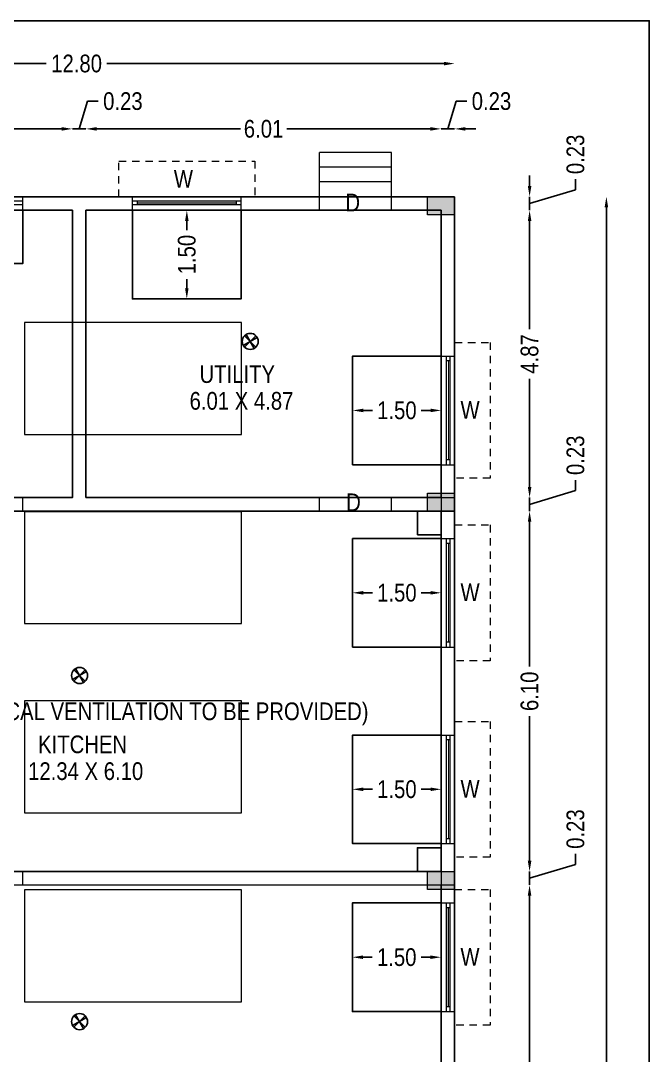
# Model space of a CAD drawing. Header units: metres. Extents: x 3750 to 6203, y 1588 to 3614.
# Drawn here: x 3783.56 to 3794.2, y 1625.88 to 1643.41 of the extents above; entities that cross this region are included whole.
import ezdxf

# ---------------------------------------------------------------- set-up
doc = ezdxf.new("R2010")
doc.units = ezdxf.units.M
doc.linetypes.add('HIDDEN2', pattern=[0.1875, 0.125, -0.0625])
for name, color, linetype in [('00', 7, 'Continuous'), ('BLK_2_FLR_0_CARPET_AREA', 14, 'Continuous'), ('BLK_2_FLR_0_KITCHEN', 2, 'Continuous'), ('BLK_2_FLR_0_REGULAR_ROOM_1', 2, 'Continuous'), ('BLK_2_FLR_0_ROOF_AREA', 54, 'Continuous'), ('BLK_2_FLR_0_ROOM_1_LIGHT_VENTILATION_1', 2, 'Continuous'), ('BLK_2_FLR_0_WASH', 60, 'Continuous'), ('SOLAR_PANEL', 3, 'Continuous')]:
    doc.layers.add(name, color=color, linetype=linetype)
doc.styles.add('style2a', font='swissc.ttf')
doc.dimstyles.get("Standard").update_dxf_attribs({"dimtxt": 0.3, "dimasz": 0.18, "dimexe": 0.18, "dimexo": 0.0625, "dimgap": 0.09, "dimtad": 0, "dimzin": 0, "dimdsep": 46, "dimtxsty": 'style2a', "dimcen": 0.09, "dimse1": 1, "dimse2": 1, "dimadec": 0, "dimazin": 0, "dimtfac": 1, "dimtofl": 0, "dimtmove": 0, "dimatfit": 3, "dimfxl": 0, "dimtolj": 1, "dimtzin": 0, "dimarcsym": 0})

# ---------------------------------------------------------------- blocks, each defined once
blk = doc.blocks.new('*D48')
at = {"color": 0, "lineweight": -2, "ltscale": 10}
for p, q in [((3792.172925271571, 1628.583057922695), (3792.172925271571, 1623.1067569618)), ((3792.172925271571, 1616.603832624282), (3792.172925271571, 1622.080133585177))]:
    blk.add_line(p, q, dxfattribs=at)
at = {"color": 0, "ltscale": 10}
for points in [[(3792.142925271571, 1628.583057922695), (3792.202925271571, 1628.583057922695), (3792.172925271571, 1628.763057922695)], [(3792.142925271571, 1616.603832624282), (3792.202925271571, 1616.603832624282), (3792.172925271571, 1616.423832624282)]]:
    blk.add_solid(points, dxfattribs=at)
at = {"layer": 'Defpoints', "color": 0, "ltscale": 10}
for p in [(3790.445850257827, 1628.763057922695), (3789.739925251217, 1616.423832624282), (3792.172925271571, 1616.423832624282)]:
    blk.add_point(p, dxfattribs=at)
at = {"color": 0, "lineweight": 18, "ltscale": 10, "insert": (3792.172925271571, 1622.593445273487), "char_height": 0.3, "attachment_point": 5, "rotation": 90, "style": 'style2a'}
blk.add_mtext('\\A1;12.34', dxfattribs=at)
blk = doc.blocks.new('*D50')
at = {"color": 0, "lineweight": -2, "ltscale": 10}
for p, q in [((3793.473481551972, 1640.243080782704), (3793.473481551972, 1625.703180172832)), ((3793.473481551972, 1610.123019822702), (3793.473481551972, 1624.662920432573))]:
    blk.add_line(p, q, dxfattribs=at)
at = {"color": 0, "ltscale": 10}
for points in [[(3793.443481551971, 1640.243080782704), (3793.503481551972, 1640.243080782704), (3793.473481551972, 1640.423080782704)], [(3793.443481551971, 1610.123019822702), (3793.503481551972, 1610.123019822702), (3793.473481551972, 1609.943019822702)]]:
    blk.add_solid(points, dxfattribs=at)
at = {"layer": 'Defpoints', "color": 0, "ltscale": 10}
for p in [(3790.903051172229, 1640.423080782704), (3793.473481551972, 1640.423080782704), (3790.903051172229, 1609.943019822702)]:
    blk.add_point(p, dxfattribs=at)
at = {"color": 0, "lineweight": 18, "ltscale": 10, "insert": (3793.473481551972, 1625.183050302701), "char_height": 0.3, "attachment_point": 5, "rotation": 90, "style": 'style2a'}
blk.add_mtext('\\A1;30.48', dxfattribs=at)
blk = doc.blocks.new('*D52')
at = {"color": 0, "lineweight": -2, "ltscale": 10}
for p, q in [((3778.511425568988, 1641.572398408242), (3780.962009984575, 1641.572398408242)), ((3784.251425568994, 1641.572398408242), (3781.800841153407, 1641.572398408242))]:
    blk.add_line(p, q, dxfattribs=at)
at = {"color": 0, "ltscale": 10}
for points in [[(3778.511425568988, 1641.602398408242), (3778.511425568988, 1641.542398408242), (3778.331425568989, 1641.572398408242)], [(3784.251425568994, 1641.602398408242), (3784.251425568994, 1641.542398408242), (3784.431425568993, 1641.572398408242)]]:
    blk.add_solid(points, dxfattribs=at)
at = {"layer": 'Defpoints', "color": 0, "ltscale": 10}
for p in [(3784.431425568993, 1641.572398408242), (3778.331425568989, 1639.676272698329), (3784.431425568993, 1639.676272698326)]:
    blk.add_point(p, dxfattribs=at)
at = {"color": 0, "lineweight": 18, "ltscale": 10, "insert": (3781.381425568991, 1641.572398408242), "char_height": 0.3, "attachment_point": 5, "style": 'style2a'}
blk.add_mtext('\\A1;6.10', dxfattribs=at)
blk = doc.blocks.new('*D53')
at = {"color": 0, "lineweight": -2, "ltscale": 10}
for p, q in [((3778.281425568991, 1642.678379988349), (3783.989121487493, 1642.678379988349)), ((3790.723051172228, 1642.678379988349), (3785.015355253726, 1642.678379988349))]:
    blk.add_line(p, q, dxfattribs=at)
at = {"color": 0, "ltscale": 10}
for points in [[(3778.281425568991, 1642.708379988349), (3778.281425568991, 1642.648379988349), (3778.101425568992, 1642.678379988349)], [(3790.723051172228, 1642.708379988349), (3790.723051172228, 1642.648379988349), (3790.903051172228, 1642.678379988349)]]:
    blk.add_solid(points, dxfattribs=at)
at = {"layer": 'Defpoints', "color": 0, "ltscale": 10}
for p in [(3778.101425568992, 1642.678379988349), (3778.101425568992, 1640.423080782703), (3790.903051172228, 1640.423080782703)]:
    blk.add_point(p, dxfattribs=at)
at = {"color": 0, "lineweight": 18, "ltscale": 10, "insert": (3784.502238370611, 1642.678379988349), "char_height": 0.3, "attachment_point": 5, "style": 'style2a'}
blk.add_mtext('\\A1;12.80', dxfattribs=at)
blk = doc.blocks.new('*D55')
at = {"color": 0, "lineweight": -2, "ltscale": 10}
for p, q in [((3784.54642556899, 1641.572398408242), (3784.687182062497, 1642.041586719931)), ((3784.687182062497, 1642.041586719931), (3784.867182062497, 1642.041586719931)), ((3784.251425568992, 1641.572398408242), (3784.071425568992, 1641.572398408242)), ((3784.431425568993, 1641.572398408242), (3784.66142556899, 1641.572398408242)), ((3784.84142556899, 1641.572398408242), (3785.02142556899, 1641.572398408242))]:
    blk.add_line(p, q, dxfattribs=at)
at = {"color": 0, "ltscale": 10}
for points in [[(3784.251425568992, 1641.602398408242), (3784.251425568992, 1641.542398408242), (3784.431425568993, 1641.572398408242)], [(3784.84142556899, 1641.602398408242), (3784.84142556899, 1641.542398408242), (3784.66142556899, 1641.572398408242)]]:
    blk.add_solid(points, dxfattribs=at)
at = {"layer": 'Defpoints', "color": 0, "ltscale": 10}
for p in [(3784.66142556899, 1641.572398408242), (3784.431425568993, 1640.193080782703), (3784.66142556899, 1640.193080782703)]:
    blk.add_point(p, dxfattribs=at)
at = {"color": 0, "lineweight": 18, "ltscale": 10, "insert": (3785.286208036524, 1642.041586719931), "char_height": 0.3, "attachment_point": 5, "style": 'style2a'}
blk.add_mtext('\\A1;0.23', dxfattribs=at)
blk = doc.blocks.new('*D56')
at = {"color": 0, "lineweight": -2, "ltscale": 10}
for p, q in [((3784.84142556899, 1641.572398408242), (3787.275697882268, 1641.572398408242)), ((3790.494450715027, 1641.572398408242), (3788.06017840175, 1641.572398408242))]:
    blk.add_line(p, q, dxfattribs=at)
at = {"color": 0, "ltscale": 10}
for points in [[(3784.84142556899, 1641.602398408242), (3784.84142556899, 1641.542398408242), (3784.66142556899, 1641.572398408242)], [(3790.494450715027, 1641.602398408242), (3790.494450715027, 1641.542398408242), (3790.674450715027, 1641.572398408242)]]:
    blk.add_solid(points, dxfattribs=at)
at = {"layer": 'Defpoints', "color": 0, "ltscale": 10}
for p in [(3790.674450715027, 1641.572398408242), (3784.66142556899, 1640.193080782703), (3790.674450715027, 1640.118280173084)]:
    blk.add_point(p, dxfattribs=at)
at = {"color": 0, "lineweight": 18, "ltscale": 10, "insert": (3787.667938142008, 1641.572398408242), "char_height": 0.3, "attachment_point": 5, "style": 'style2a'}
blk.add_mtext('\\A1;6.01', dxfattribs=at)
blk = doc.blocks.new('*D57')
at = {"color": 0, "lineweight": -2, "ltscale": 10}
for p, q in [((3790.788051172228, 1641.572565086848), (3790.928807665735, 1642.041753398536)), ((3790.928807665735, 1642.041753398536), (3791.108807665735, 1642.041753398536)), ((3790.493051172228, 1641.572565086848), (3790.313051172228, 1641.572565086848)), ((3790.673051172228, 1641.572565086848), (3790.903051172228, 1641.572565086848)), ((3791.083051172228, 1641.572565086848), (3791.263051172228, 1641.572565086848))]:
    blk.add_line(p, q, dxfattribs=at)
at = {"color": 0, "ltscale": 10}
for points in [[(3790.493051172228, 1641.602565086848), (3790.493051172228, 1641.542565086847), (3790.673051172228, 1641.572565086848)], [(3791.083051172228, 1641.602565086848), (3791.083051172228, 1641.542565086847), (3790.903051172228, 1641.572565086848)]]:
    blk.add_solid(points, dxfattribs=at)
at = {"layer": 'Defpoints', "color": 0, "ltscale": 10}
for p in [(3790.903051172228, 1641.572565086848), (3790.673051172228, 1640.118280173084), (3790.903051172228, 1640.118280173084)]:
    blk.add_point(p, dxfattribs=at)
at = {"color": 0, "lineweight": 18, "ltscale": 10, "insert": (3791.527833639761, 1642.041753398536), "char_height": 0.3, "attachment_point": 5, "style": 'style2a'}
blk.add_mtext('\\A1;0.23', dxfattribs=at)
blk = doc.blocks.new('*D58')
at = {"color": 0, "lineweight": -2, "ltscale": 10}
for p, q in [((3792.1729252716, 1629.173057922695), (3792.1729252716, 1629.353057922695)), ((3792.950490206667, 1629.111327403215), (3792.950490206667, 1629.291327403215)), ((3792.1729252716, 1628.878057922695), (3792.950490206667, 1629.111327403215)), ((3792.1729252716, 1628.763057922695), (3792.1729252716, 1628.993057922695)), ((3792.1729252716, 1628.583057922695), (3792.1729252716, 1628.403057922696))]:
    blk.add_line(p, q, dxfattribs=at)
at = {"color": 0, "ltscale": 10}
for points in [[(3792.1429252716, 1629.173057922695), (3792.2029252716, 1629.173057922695), (3792.1729252716, 1628.993057922695)], [(3792.1429252716, 1628.583057922695), (3792.2029252716, 1628.583057922695), (3792.1729252716, 1628.763057922695)]]:
    blk.add_solid(points, dxfattribs=at)
at = {"layer": 'Defpoints', "color": 0, "ltscale": 10}
for p in [(3790.445850257827, 1628.993057922695), (3792.1729252716, 1628.993057922695), (3790.445850257827, 1628.763057922695)]:
    blk.add_point(p, dxfattribs=at)
at = {"color": 0, "lineweight": 18, "ltscale": 10, "insert": (3792.950490206664, 1629.710353377239), "char_height": 0.3, "attachment_point": 5, "rotation": 90, "style": 'style2a'}
blk.add_mtext('\\A1;0.23', dxfattribs=at)
blk = doc.blocks.new('*D59')
at = {"color": 0, "lineweight": -2, "ltscale": 10}
for p, q in [((3792.172925271631, 1634.915420127412), (3792.172925271631, 1632.463654609481)), ((3792.172925271631, 1629.17305792272), (3792.172925271631, 1631.62482344065))]:
    blk.add_line(p, q, dxfattribs=at)
at = {"color": 0, "ltscale": 10}
for points in [[(3792.142925271632, 1634.915420127412), (3792.202925271631, 1634.915420127412), (3792.172925271631, 1635.095420127411)], [(3792.142925271632, 1629.17305792272), (3792.202925271631, 1629.17305792272), (3792.172925271631, 1628.993057922721)]]:
    blk.add_solid(points, dxfattribs=at)
at = {"layer": 'Defpoints', "color": 0, "ltscale": 10}
for p in [(3790.674450715028, 1635.095420127411), (3792.172925271631, 1635.095420127411), (3790.674450715028, 1628.993057922721)]:
    blk.add_point(p, dxfattribs=at)
at = {"color": 0, "lineweight": 18, "ltscale": 10, "insert": (3792.172925271631, 1632.044239025064), "char_height": 0.3, "attachment_point": 5, "rotation": 90, "style": 'style2a'}
blk.add_mtext('\\A1;6.10', dxfattribs=at)
blk = doc.blocks.new('*D60')
at = {"color": 0, "lineweight": -2, "ltscale": 10}
for p, q in [((3792.173290136512, 1635.505420127412), (3792.173290136512, 1635.685420127412)), ((3792.950855071577, 1635.443689607931), (3792.950855071577, 1635.623689607931)), ((3792.173290136512, 1635.210420127411), (3792.950855071577, 1635.443689607931)), ((3792.173290136512, 1635.325420127412), (3792.173290136512, 1635.095420127411)), ((3792.173290136512, 1634.915420127412), (3792.173290136512, 1634.735420127412))]:
    blk.add_line(p, q, dxfattribs=at)
at = {"color": 0, "ltscale": 10}
for points in [[(3792.143290136511, 1635.505420127412), (3792.203290136512, 1635.505420127412), (3792.173290136512, 1635.325420127412)], [(3792.143290136511, 1634.915420127412), (3792.203290136512, 1634.915420127412), (3792.173290136512, 1635.095420127411)]]:
    blk.add_solid(points, dxfattribs=at)
at = {"layer": 'Defpoints', "color": 0, "ltscale": 10}
for p in [(3790.445850257827, 1635.325420127412), (3790.445850257827, 1635.095420127411), (3792.173290136512, 1635.095420127411)]:
    blk.add_point(p, dxfattribs=at)
at = {"color": 0, "lineweight": 18, "ltscale": 10, "insert": (3792.950855071577, 1636.042715581956), "char_height": 0.3, "attachment_point": 5, "rotation": 90, "style": 'style2a'}
blk.add_mtext('\\A1;0.23', dxfattribs=at)
blk = doc.blocks.new('*D61')
at = {"color": 0, "lineweight": -2, "ltscale": 10}
for p, q in [((3792.173290136573, 1640.013080782704), (3792.173290136573, 1638.182075130382)), ((3792.173290136573, 1635.505420127412), (3792.173290136573, 1637.336425779733))]:
    blk.add_line(p, q, dxfattribs=at)
at = {"color": 0, "ltscale": 10}
for points in [[(3792.143290136573, 1640.013080782704), (3792.203290136573, 1640.013080782704), (3792.173290136573, 1640.193080782704)], [(3792.143290136573, 1635.505420127412), (3792.203290136573, 1635.505420127412), (3792.173290136573, 1635.325420127412)]]:
    blk.add_solid(points, dxfattribs=at)
at = {"layer": 'Defpoints', "color": 0, "ltscale": 10}
for p in [(3790.368107687353, 1640.193080782704), (3792.173290136573, 1640.193080782704), (3790.368107687348, 1635.325420127412)]:
    blk.add_point(p, dxfattribs=at)
at = {"color": 0, "lineweight": 18, "ltscale": 10, "insert": (3792.173290136573, 1637.759250455056), "char_height": 0.3, "attachment_point": 5, "rotation": 90, "style": 'style2a'}
blk.add_mtext('\\A1;4.87', dxfattribs=at)
blk = doc.blocks.new('*D62')
at = {"color": 0, "lineweight": -2, "ltscale": 10}
for p, q in [((3792.173290136569, 1640.603080782704), (3792.173290136569, 1640.783080782704)), ((3792.950855071635, 1640.541350263223), (3792.950855071635, 1640.721350263223)), ((3792.173290136569, 1640.308080782704), (3792.950855071635, 1640.541350263223)), ((3792.173290136569, 1640.193080782704), (3792.173290136569, 1640.423080782704)), ((3792.173290136569, 1640.013080782704), (3792.173290136569, 1639.833080782703))]:
    blk.add_line(p, q, dxfattribs=at)
at = {"color": 0, "ltscale": 10}
for points in [[(3792.143290136569, 1640.603080782704), (3792.203290136571, 1640.603080782704), (3792.173290136569, 1640.423080782704)], [(3792.143290136569, 1640.013080782704), (3792.203290136571, 1640.013080782704), (3792.173290136569, 1640.193080782704)]]:
    blk.add_solid(points, dxfattribs=at)
at = {"layer": 'Defpoints', "color": 0, "ltscale": 10}
for p in [(3790.368107687349, 1640.423080782704), (3792.173290136569, 1640.423080782704), (3790.368107687355, 1640.193080782704)]:
    blk.add_point(p, dxfattribs=at)
at = {"color": 0, "lineweight": 18, "ltscale": 10, "insert": (3792.950855071634, 1641.140376237248), "char_height": 0.3, "attachment_point": 5, "rotation": 90, "style": 'style2a'}
blk.add_mtext('\\A1;0.23', dxfattribs=at)
blk = doc.blocks.new('*D74')
at = {"layer": 'BLK_2_FLR_0_ROOM_1_LIGHT_VENTILATION_1', "color": 0, "lineweight": -2}
for p, q in [((3789.353051172227, 1627.5390548747), (3789.509284938462, 1627.5390548747)), ((3790.493051172228, 1627.5390548747), (3790.336817405994, 1627.5390548747))]:
    blk.add_line(p, q, dxfattribs=at)
at = {"layer": 'BLK_2_FLR_0_ROOM_1_LIGHT_VENTILATION_1', "color": 0}
for points in [[(3789.353051172227, 1627.5690548747), (3789.353051172227, 1627.5090548747), (3789.173051172228, 1627.5390548747)], [(3790.493051172228, 1627.5690548747), (3790.493051172228, 1627.5090548747), (3790.673051172228, 1627.5390548747)]]:
    blk.add_solid(points, dxfattribs=at)
at = {"layer": 'Defpoints', "color": 0}
for p in [(3789.173051172228, 1627.5390548747), (3789.173051172228, 1627.5390548747), (3790.673051172228, 1627.5390548747)]:
    blk.add_point(p, dxfattribs=at)
at = {"layer": 'BLK_2_FLR_0_ROOM_1_LIGHT_VENTILATION_1', "color": 0, "insert": (3789.923051172228, 1627.5390548747), "char_height": 0.3, "attachment_point": 5, "style": 'style2a'}
blk.add_mtext('\\A1;1.50', dxfattribs=at)
blk = doc.blocks.new('*D75')
at = {"layer": 'BLK_2_FLR_0_ROOM_1_LIGHT_VENTILATION_1', "color": 0, "lineweight": -2}
for p, q in [((3789.355850257822, 1630.383923991324), (3789.512084024057, 1630.383923991324)), ((3790.495850257823, 1630.383923991324), (3790.339616491589, 1630.383923991324))]:
    blk.add_line(p, q, dxfattribs=at)
at = {"layer": 'BLK_2_FLR_0_ROOM_1_LIGHT_VENTILATION_1', "color": 0}
for points in [[(3789.355850257822, 1630.413923991324), (3789.355850257822, 1630.353923991324), (3789.175850257823, 1630.383923991324)], [(3790.495850257823, 1630.413923991324), (3790.495850257823, 1630.353923991324), (3790.675850257823, 1630.383923991324)]]:
    blk.add_solid(points, dxfattribs=at)
at = {"layer": 'Defpoints', "color": 0}
for p in [(3789.175850257823, 1630.383923991324), (3789.175850257823, 1630.383923991324), (3790.675850257823, 1630.383923991324)]:
    blk.add_point(p, dxfattribs=at)
at = {"layer": 'BLK_2_FLR_0_ROOM_1_LIGHT_VENTILATION_1', "color": 0, "insert": (3789.925850257823, 1630.383923991324), "char_height": 0.3, "attachment_point": 5, "style": 'style2a'}
blk.add_mtext('\\A1;1.50', dxfattribs=at)
blk = doc.blocks.new('*D76')
at = {"layer": 'BLK_2_FLR_0_ROOM_1_LIGHT_VENTILATION_1', "color": 0, "lineweight": -2}
for p, q in [((3789.355850257822, 1633.712973413388), (3789.512084024057, 1633.712973413388)), ((3790.495850257823, 1633.712973413388), (3790.339616491589, 1633.712973413388))]:
    blk.add_line(p, q, dxfattribs=at)
at = {"layer": 'BLK_2_FLR_0_ROOM_1_LIGHT_VENTILATION_1', "color": 0}
for points in [[(3789.355850257822, 1633.742973413388), (3789.355850257822, 1633.682973413388), (3789.175850257823, 1633.712973413388)], [(3790.495850257823, 1633.742973413388), (3790.495850257823, 1633.682973413388), (3790.675850257823, 1633.712973413388)]]:
    blk.add_solid(points, dxfattribs=at)
at = {"layer": 'Defpoints', "color": 0}
for p in [(3789.175850257823, 1633.712973413388), (3789.175850257823, 1633.712973413388), (3790.675850257823, 1633.712973413388)]:
    blk.add_point(p, dxfattribs=at)
at = {"layer": 'BLK_2_FLR_0_ROOM_1_LIGHT_VENTILATION_1', "color": 0, "insert": (3789.925850257823, 1633.712973413388), "char_height": 0.3, "attachment_point": 5, "style": 'style2a'}
blk.add_mtext('\\A1;1.50', dxfattribs=at)
blk = doc.blocks.new('*D77')
at = {"layer": 'BLK_2_FLR_0_ROOM_1_LIGHT_VENTILATION_1', "color": 0, "lineweight": -2}
for p, q in [((3789.355850257822, 1636.802672372791), (3789.512084024057, 1636.802672372791)), ((3790.495850257823, 1636.802672372791), (3790.339616491589, 1636.802672372791))]:
    blk.add_line(p, q, dxfattribs=at)
at = {"layer": 'BLK_2_FLR_0_ROOM_1_LIGHT_VENTILATION_1', "color": 0}
for points in [[(3789.355850257822, 1636.832672372791), (3789.355850257822, 1636.772672372791), (3789.175850257823, 1636.802672372791)], [(3790.495850257823, 1636.832672372791), (3790.495850257823, 1636.772672372791), (3790.675850257823, 1636.802672372791)]]:
    blk.add_solid(points, dxfattribs=at)
at = {"layer": 'Defpoints', "color": 0}
for p in [(3789.175850257823, 1636.802672372791), (3789.175850257823, 1636.802672372791), (3790.675850257823, 1636.802672372791)]:
    blk.add_point(p, dxfattribs=at)
at = {"layer": 'BLK_2_FLR_0_ROOM_1_LIGHT_VENTILATION_1', "color": 0, "insert": (3789.925850257823, 1636.802672372791), "char_height": 0.3, "attachment_point": 5, "style": 'style2a'}
blk.add_mtext('\\A1;1.50', dxfattribs=at)
blk = doc.blocks.new('*D78')
at = {"layer": 'BLK_2_FLR_0_ROOM_1_LIGHT_VENTILATION_1', "color": 0, "lineweight": -2}
for p, q in [((3786.368856388205, 1640.013080782704), (3786.368856388205, 1639.856847016471)), ((3786.368856388205, 1638.873080782704), (3786.368856388205, 1639.029314548938))]:
    blk.add_line(p, q, dxfattribs=at)
at = {"layer": 'BLK_2_FLR_0_ROOM_1_LIGHT_VENTILATION_1', "color": 0}
for points in [[(3786.338856388205, 1640.013080782704), (3786.398856388205, 1640.013080782704), (3786.368856388205, 1640.193080782704)], [(3786.338856388205, 1638.873080782704), (3786.398856388205, 1638.873080782704), (3786.368856388205, 1638.693080782704)]]:
    blk.add_solid(points, dxfattribs=at)
at = {"layer": 'Defpoints', "color": 0}
for p in [(3786.368856388206, 1640.193080782704), (3786.368856388206, 1638.693080782704), (3786.368856388205, 1638.693080782704)]:
    blk.add_point(p, dxfattribs=at)
at = {"layer": 'BLK_2_FLR_0_ROOM_1_LIGHT_VENTILATION_1', "color": 0, "insert": (3786.368856388205, 1639.443080782703), "char_height": 0.3, "attachment_point": 5, "rotation": 90, "style": 'style2a'}
blk.add_mtext('\\A1;1.50', dxfattribs=at)
blk = doc.blocks.new('auto-sprinkler')
at = {"layer": '00'}
h = blk.add_hatch(color=161, dxfattribs=at)
h.dxf.hatch_style = 1
h.paths.add_polyline_path([(5.82e-14, -1.293e-13), (-0.0750000000000014, 0.1299038105677039, 0.0655434628151658), (-0.106066017177958, 0.1060660171780574)])
h.paths.add_polyline_path([(-1.805e-13, -6.54e-14), (0.1299038105676527, 0.0749999999999943, 0.0655434628153172), (0.1060660171779424, 0.1060660171780148)])
h.paths.add_polyline_path([(0.0749999999999432, -0.1299038105676598, 0.0655434628150144), (0.1060660171778358, -0.1060660171780774), (5.83e-14, -1.293e-13)])
h.paths.add_polyline_path([(-0.129903810567711, -0.0749999999999502, 0.0655434628151658), (-0.1060660171780645, -0.1060660171779068), (-1.804e-13, -6.53e-14)])
at = {"layer": '00', "color": 170}
for points in [[(-0.1299038105676409, -0.0749999999999098), (0.1299038105675827, 0.0749999999999538)], [(-0.1060660171781656, -0.1060660171780079), (0.1060660171777663, 0.1060660171778387)], [(0.1060660171777663, -0.1060660171780079), (-0.1060660171778245, 0.106066017177924)], [(0.0749999999999027, -0.1299038105675898), (-0.0749999999999609, 0.1299038105676338)]]:
    blk.add_lwpolyline(points, dxfattribs=at)
blk.add_circle((-2.91e-14, 2.2e-14), 0.15, dxfattribs=at)

msp = doc.modelspace()

# ---------------------------------------------------------------- hatches: boundary and pattern name
at = {"lineweight": 18, "ltscale": 10}
h = msp.add_hatch(color=256, dxfattribs=at)
h.dxf.hatch_style = 1
h.paths.add_polyline_path([(3790.445850257825, 1640.423080782703), (3790.445850257825, 1640.118280173084), (3790.903051172228, 1640.118280173084), (3790.903051172228, 1640.423080782703)])
h = msp.add_hatch(color=256, dxfattribs=at)
h.dxf.hatch_style = 1
h.paths.add_polyline_path([(3790.445850257825, 1635.400220737029), (3790.445850257825, 1635.095420127411), (3790.903051172228, 1635.095420127411), (3790.903051172228, 1635.400220737029)])
h = msp.add_hatch(color=256, dxfattribs=at)
h.dxf.hatch_style = 1
h.paths.add_polyline_path([(3790.445850257825, 1628.993057922719), (3790.445850257825, 1628.688257313101), (3790.903051172228, 1628.688257313101), (3790.903051172228, 1628.993057922719)])

# ---------------------------------------------------------------- linework, layer by layer
at = {"linetype": 'Continuous', "lineweight": 18}
for p, q in [((3788.613164202442, 1640.423080782703), (3788.613164202446, 1641.173080782703)), ((3789.833164202462, 1641.173080782703), (3788.613164202446, 1641.173080782703)), ((3789.833164202462, 1640.423080782703), (3789.833164202462, 1641.173080782703)), ((3789.833164202462, 1640.923080782703), (3788.613164202446, 1640.923080782703)), ((3789.833164202462, 1640.673080782703), (3788.613164202446, 1640.673080782703)), ((3778.101425568992, 1640.423080782703), (3790.903051172228, 1640.423080782703)), ((3788.613164202446, 1640.193080782702), (3788.613164202446, 1640.423080782703)), ((3789.833164202462, 1640.423080782703), (3788.613164202446, 1640.423080782703)), ((3789.833164202465, 1640.193080782703), (3789.833164202462, 1640.423080782703)), ((3790.903051172228, 1640.423080782703), (3790.903051172228, 1609.943019822702)), ((3778.331425568995, 1640.193080782703), (3784.431425568993, 1640.193080782703)), ((3784.431425568997, 1635.325420127411), (3784.431425568993, 1640.193080782703)), ((3784.66142556899, 1640.193080782703), (3788.613164202446, 1640.193080782703)), ((3784.66142556899, 1635.325420127411), (3784.66142556899, 1640.193080782703)), ((3789.833164202462, 1640.193080782703), (3790.673051172228, 1640.193080782703)), ((3790.673051172228, 1640.193080782703), (3790.673051172228, 1616.343832624282)), ((3783.591538599225, 1635.325420127411), (3784.431425568997, 1635.325420127411)), ((3783.591538599225, 1635.095420127411), (3783.591538599227, 1635.325420127411)), ((3784.66142556899, 1635.325420127411), (3788.613164202458, 1635.325420127411)), ((3788.61316420246, 1635.095420127411), (3788.613164202454, 1635.325420127411)), ((3789.833164202462, 1635.325420127411), (3790.903051172231, 1635.325420127411)), ((3789.833164202454, 1635.095420127411), (3789.833164202458, 1635.325420127411)), ((3783.591538599222, 1635.095420127411), (3788.613164202458, 1635.095420127411)), ((3789.833164202454, 1635.095420127411), (3790.903051172231, 1635.095420127411)), ((3783.591538599222, 1628.993057922694), (3790.903051172228, 1628.993057922694)), ((3783.591538599214, 1628.763057922694), (3783.591538599222, 1628.993057922694)), ((3783.591538599214, 1628.763057922694), (3790.903051172228, 1628.763057922694))]:
    msp.add_line(p, q, dxfattribs=at)
at = {"lineweight": 18}
for p, q in [((3783.591538599225, 1640.349122058631), (3781.752336160823, 1640.349122058631)), ((3783.591538599225, 1640.285123968268), (3781.752336160823, 1640.285123968268)), ((3783.591538599225, 1640.193087232046), (3783.591538599225, 1640.421687689244)), ((3785.448856388205, 1640.193087232046), (3785.448856388205, 1640.421687689244)), ((3787.288058826606, 1640.349122058631), (3785.448856388205, 1640.349122058631)), ((3787.288058826606, 1640.285123968268), (3785.448856388205, 1640.285123968268)), ((3785.530066539389, 1640.349122058631), (3785.530066539389, 1640.285123968268)), ((3787.206848675423, 1640.349122058631), (3787.206848675423, 1640.285123968268)), ((3787.288058826606, 1640.193087232046), (3787.288058826606, 1640.421687689244)), ((3790.67445071503, 1637.721874811191), (3790.903051172228, 1637.721874811191)), ((3790.766487451254, 1635.882672372791), (3790.766487451254, 1637.721874811191)), ((3790.830485541615, 1635.882672372791), (3790.830485541615, 1637.721874811191)), ((3790.830485541615, 1637.640664660008), (3790.766487451254, 1637.640664660008)), ((3790.830485541615, 1635.963882523974), (3790.766487451254, 1635.963882523974)), ((3790.67445071503, 1635.882672372791), (3790.903051172228, 1635.882672372791)), ((3790.67445071503, 1634.63217585179), (3790.903051172228, 1634.63217585179)), ((3790.766487451254, 1632.792973413389), (3790.766487451254, 1634.63217585179)), ((3790.830485541615, 1634.550965700606), (3790.766487451254, 1634.550965700606)), ((3790.830485541615, 1632.792973413389), (3790.830485541615, 1634.63217585179)), ((3790.67445071503, 1632.792973413389), (3790.903051172228, 1632.792973413389)), ((3790.830485541615, 1632.874183564572), (3790.766487451254, 1632.874183564572)), ((3790.67445071503, 1631.303126429726), (3790.903051172228, 1631.303126429726)), ((3790.766487451254, 1629.463923991325), (3790.766487451254, 1631.303126429726)), ((3790.830485541615, 1631.221916278542), (3790.766487451254, 1631.221916278542)), ((3790.830485541615, 1629.463923991325), (3790.830485541615, 1631.303126429726)), ((3790.67445071503, 1629.463923991325), (3790.903051172228, 1629.463923991325)), ((3790.830485541615, 1629.545134142508), (3790.766487451254, 1629.545134142508)), ((3790.673051172228, 1628.4582573131), (3790.901651629428, 1628.4582573131)), ((3790.765087908451, 1626.6190548747), (3790.765087908451, 1628.4582573131)), ((3790.829085998813, 1628.377047161917), (3790.765087908451, 1628.377047161917)), ((3790.829085998813, 1626.6190548747), (3790.829085998813, 1628.4582573131)), ((3790.673051172228, 1626.6190548747), (3790.901651629428, 1626.6190548747)), ((3790.829085998813, 1626.700265025884), (3790.765087908451, 1626.700265025884))]:
    msp.add_line(p, q, dxfattribs=at)
at = {"ltscale": 0.01}
msp.add_lwpolyline([(3776.374963591162, 1643.405530162767), (3794.200330140246, 1643.405530162767), (3794.200330140246, 1604.90315768176), (3776.374963591162, 1604.90315768176)], close=True, dxfattribs=at)
msp.add_lwpolyline([(3776.374963591162, 1643.405530162767), (3794.200330140246, 1643.405530162767), (3794.200330140246, 1604.90315768176), (3776.374963591162, 1604.90315768176)], close=True, dxfattribs=at)
at = {"linetype": 'HIDDEN2', "lineweight": 18}
for points in [[(3785.218856388206, 1640.423087232045), (3785.218856388206, 1641.026978213524), (3787.518058826606, 1641.026978213524), (3787.518058826606, 1640.423087232045)], [(3790.904450715029, 1637.95187481119), (3791.508341696508, 1637.95187481119), (3791.508341696508, 1635.65267237279), (3790.904450715029, 1635.65267237279)], [(3790.904450715029, 1634.862175851789), (3791.508341696508, 1634.862175851789), (3791.508341696508, 1632.562973413389), (3790.904450715029, 1632.562973413389)], [(3790.904450715029, 1631.533126429724), (3791.508341696508, 1631.533126429724), (3791.508341696508, 1629.233923991324), (3790.904450715029, 1629.233923991324)], [(3790.903051172228, 1628.688257313101), (3791.506942153706, 1628.688257313101), (3791.506942153706, 1626.389054874701), (3790.903051172228, 1626.389054874701)]]:
    msp.add_lwpolyline(points, dxfattribs=at)
at = {"lineweight": 18, "const_width": 0.0190500381}
for points in [[(3787.206848675423, 1640.317123013448), (3785.530066539389, 1640.317123013448)], [(3790.798486496433, 1635.963882523974), (3790.798486496433, 1637.640664660008)], [(3790.798486496433, 1632.874183564572), (3790.798486496433, 1634.550965700606)], [(3790.798486496433, 1629.545134142508), (3790.798486496433, 1631.221916278542)], [(3790.797086953631, 1626.700265025884), (3790.797086953631, 1628.377047161917)]]:
    msp.add_lwpolyline(points, dxfattribs=at)
at = {"lineweight": 18, "ltscale": 10}
for points in [[(3790.445850257825, 1640.423080782703), (3790.903051172228, 1640.423080782703), (3790.903051172228, 1640.118280173084), (3790.445850257825, 1640.118280173084)], [(3790.445850257825, 1635.400220737029), (3790.903051172228, 1635.400220737029), (3790.903051172228, 1635.095420127411), (3790.445850257825, 1635.095420127411)], [(3790.445850257825, 1628.993057922719), (3790.903051172228, 1628.993057922719), (3790.903051172228, 1628.688257313101), (3790.445850257825, 1628.688257313101)]]:
    msp.add_lwpolyline(points, close=True, dxfattribs=at)
at = {"layer": 'BLK_2_FLR_0_CARPET_AREA'}
for points in [[(3784.431425568993, 1640.193080782703), (3778.331425568995, 1640.193080782703), (3778.331425568995, 1635.325420127411), (3784.431425568993, 1635.325420127411)], [(3784.66142556899, 1635.325420127411), (3790.673051172228, 1635.325420127411), (3790.673051172228, 1640.193080782703), (3784.66142556899, 1640.193080782703)], [(3790.673051172228, 1635.095420127411), (3778.331425568995, 1635.095420127411), (3778.331425568995, 1628.993057922719), (3790.673051172228, 1628.993057922719)], [(3778.331425568995, 1616.647304113401), (3790.673051172228, 1616.648633233901), (3790.673051172228, 1628.763057922694), (3778.331425568995, 1628.761728802195)]]:
    msp.add_lwpolyline(points, close=True, dxfattribs=at)
at = {"layer": 'BLK_2_FLR_0_KITCHEN', "color": 2}
msp.add_lwpolyline([(3790.674450715027, 1635.095420127411), (3778.332825111789, 1635.095420127411), (3778.332825111789, 1628.993057922719), (3790.674450715027, 1628.993057922719)], close=True, dxfattribs=at)
at = {"layer": 'BLK_2_FLR_0_REGULAR_ROOM_1', "color": 2}
for points in [[(3784.431425568997, 1640.193080782703), (3778.331425569, 1640.193080782703), (3778.331425569, 1635.325420127411), (3784.431425568997, 1635.325420127411)], [(3784.66142556899, 1635.325420127411), (3790.673051172228, 1635.325420127411), (3790.673051172228, 1640.193080782703), (3784.66142556899, 1640.193080782703)], [(3778.331425568995, 1616.647304113401), (3790.673051172228, 1616.648633233901), (3790.673051172228, 1628.763057922694), (3778.331425568995, 1628.761728802195)]]:
    msp.add_lwpolyline(points, close=True, dxfattribs=at)
at = {"layer": 'BLK_2_FLR_0_ROOF_AREA', "ltscale": 0.01}
msp.add_lwpolyline([(3790.903051172228, 1640.423080782703), (3778.101425568996, 1640.423080782703), (3778.101425568996, 1609.943019822702), (3790.903051172228, 1609.943019822702)], close=True, dxfattribs=at)
at = {"layer": 'BLK_2_FLR_0_ROOM_1_LIGHT_VENTILATION_1'}
for points in [[(3783.591538599225, 1640.193087232046), (3783.591538599225, 1639.290660162399), (3781.751538599225, 1639.290660162399), (3781.751538599225, 1640.193087232046)], [(3787.288856388205, 1640.193080782703), (3787.288856388205, 1638.693080782703), (3785.448856388205, 1638.693080782703), (3785.448856388205, 1640.193080782703)], [(3790.675850257823, 1635.882672372791), (3789.175850257823, 1635.882672372791), (3789.175850257823, 1637.722672372791), (3790.675850257823, 1637.722672372791)], [(3790.675850257823, 1632.792973413389), (3789.175850257823, 1632.792973413389), (3789.175850257823, 1634.632973413388), (3790.675850257823, 1634.632973413388)], [(3790.675850257823, 1629.463923991325), (3789.175850257823, 1629.463923991325), (3789.175850257823, 1631.303923991324), (3790.675850257823, 1631.303923991324)], [(3790.673051172228, 1626.6190548747), (3789.173051172228, 1626.6190548747), (3789.173051172228, 1628.459054874699), (3790.673051172228, 1628.459054874699)]]:
    msp.add_lwpolyline(points, close=True, dxfattribs=at)
at = {"layer": 'BLK_2_FLR_0_WASH', "color": 58}
msp.add_lwpolyline([(3790.674450715027, 1635.095420127411), (3790.276292437445, 1635.095420127411), (3790.276292437447, 1634.695420127371), (3790.674450715027, 1634.695420127371)], close=True, dxfattribs=at)
at = {"layer": 'BLK_2_FLR_0_WASH', "color": 57}
msp.add_lwpolyline([(3790.673051172227, 1629.393057922758), (3790.274892894647, 1629.393057922758), (3790.274892894647, 1628.993057922719), (3790.673051172228, 1628.993057922719)], close=True, dxfattribs=at)
at = {"layer": 'SOLAR_PANEL', "color": 3, "linetype": 'ByBlock', "lineweight": 18}
for points in [[(3783.622246926105, 1636.394976747144), (3787.294246926109, 1636.394976747144), (3787.294246926109, 1638.290976747144), (3783.622246926105, 1638.290976747144), (3783.622246926105, 1636.394976747144)], [(3783.622246926105, 1633.191027400331), (3787.294246926109, 1633.191027400331), (3787.294246926109, 1635.087027400331), (3783.622246926105, 1635.087027400331), (3783.622246926105, 1633.191027400331)], [(3783.622246926105, 1629.987078053517), (3787.294246926109, 1629.987078053517), (3787.294246926109, 1631.883078053517), (3783.622246926105, 1631.883078053517), (3783.622246926105, 1629.987078053517)], [(3783.622246926105, 1626.783128706703), (3787.294246926109, 1626.783128706703), (3787.294246926109, 1628.679128706703), (3783.622246926105, 1628.679128706703), (3783.622246926105, 1626.783128706703)]]:
    msp.add_lwpolyline(points, dxfattribs=at)

# ---------------------------------------------------------------- block references
at = {"xscale": 0.9078596091205212, "yscale": 0.9078596091205212, "zscale": 0.9078596091205212}
for p in [(3787.442734564758, 1637.972278159746), (3784.552411665366, 1632.311607515668), (3784.552411665366, 1626.447831851704)]:
    msp.add_blockref('auto-sprinkler', p, dxfattribs=at)

# ---------------------------------------------------------------- texts
at = {"lineweight": 18, "style": 'style2a'}
for s, p in [('W', (3786.148784049288, 1640.575798413226)), ('D', (3789.054488548, 1640.174531664523)), ('UTILITY', (3786.583977226449, 1637.268521346728)), ('6.01 X 4.87', (3786.415586878059, 1636.815139892986)), ('W', (3791.003393235536, 1636.661066795955)), ('D', (3789.067093988955, 1635.095887366776)), ('W', (3791.003393235536, 1633.571367836554)), ('(MECHANICAL VENTILATION TO BE PROVIDED)', (3781.599053979732, 1631.555421395231)), ('KITCHEN', (3783.849781342972, 1630.995245721606)), ('12.34 X 6.10', (3783.681361073906, 1630.541864267863)), ('W', (3791.003393235536, 1630.24231841449)), ('W', (3791.001993692733, 1627.397449297865))]:
    msp.add_text(s, height=0.3, dxfattribs=at).set_placement(p)

# ---------------------------------------------------------------- dimensions: what is measured, and where the dimension line sits
at = {"lineweight": 18, "ltscale": 10}
for base, p1, p2, override, picture, middle in [((3778.101425568992, 1642.678379988349), (3790.903051172228, 1640.423080782703), (3778.101425568992, 1640.423080782703), {"dimtxt": 0.3, "dimdec": 2, "dimtxsty": 'style2a'}, '*D53', (3784.502238370611, 1642.678379988349)), ((3784.66142556899, 1641.572398408242), (3784.431425568993, 1640.193080782703), (3784.66142556899, 1640.193080782703), {"dimtmove": 1}, '*D55', (3784.957182062497, 1642.041586719931)), ((3790.903051172228, 1641.572565086848), (3790.673051172228, 1640.118280173084), (3790.903051172228, 1640.118280173084), {"dimtmove": 1}, '*D57', (3791.198807665735, 1642.041753398536)), ((3784.431425568993, 1641.572398408242), (3778.331425568989, 1639.676272698329), (3784.431425568993, 1639.676272698326), {"dimtxt": 0.3, "dimdec": 2, "dimtxsty": 'style2a'}, '*D52', (3781.381425568991, 1641.572398408242)), ((3790.674450715027, 1641.572398408242), (3784.66142556899, 1640.193080782703), (3790.674450715027, 1640.118280173084), {"dimtxt": 0.3, "dimdec": 2, "dimtxsty": 'style2a'}, '*D56', (3787.667938142008, 1641.572398408242))]:
    dim = msp.add_linear_dim(base=base, p1=p1, p2=p2, dimstyle='Standard', override=override, dxfattribs=at)
    dim.commit()
    dim.dimension.update_dxf_attribs({"geometry": picture, "text_midpoint": middle})
for base, p1, p2, override, picture, middle in [((3792.173290136569, 1640.423080782704), (3790.368107687353, 1640.193080782703), (3790.368107687347, 1640.423080782703), {"dimtmove": 1}, '*D62', (3792.950855071634, 1640.811350263222)), ((3793.473481551972, 1640.423080782704), (3790.903051172228, 1609.943019822702), (3790.903051172228, 1640.423080782703), {"dimtxt": 0.3, "dimdec": 2, "dimtxsty": 'style2a'}, '*D50', (3793.473481551972, 1625.183050302701)), ((3792.173290136573, 1640.193080782704), (3790.368107687346, 1635.325420127411), (3790.36810768735, 1640.193080782703), {"dimtmove": 1}, '*D61', (3792.173290136573, 1637.759250455056)), ((3792.173290136512, 1635.095420127411), (3790.445850257825, 1635.325420127411), (3790.445850257825, 1635.095420127411), {"dimtmove": 1}, '*D60', (3792.950855071577, 1635.71368960793)), ((3792.172925271631, 1635.095420127411), (3790.674450715027, 1628.993057922719), (3790.674450715027, 1635.095420127411), {"dimtmove": 1}, '*D59', (3792.172925271631, 1632.044239025064)), ((3792.1729252716, 1628.993057922695), (3790.445850257825, 1628.763057922694), (3790.445850257825, 1628.993057922694), {"dimtmove": 1}, '*D58', (3792.950490206664, 1629.381327403213)), ((3792.172925271571, 1616.423832624282), (3790.445850257825, 1628.763057922694), (3789.739925251216, 1616.423832624281), {"dimtmove": 1}, '*D48', (3792.172925271571, 1622.593445273487))]:
    dim = msp.add_linear_dim(base=base, p1=p1, p2=p2, angle=90, dimstyle='Standard', override=override, dxfattribs=at)
    dim.commit()
    dim.dimension.update_dxf_attribs({"geometry": picture, "text_midpoint": middle})
at = {"layer": 'BLK_2_FLR_0_ROOM_1_LIGHT_VENTILATION_1', "color": 232}
for base, p1, p2, angle, picture, middle in [((3786.368856388205, 1638.693080782704), (3786.368856388205, 1640.193080782703), (3786.368856388205, 1638.693080782703), 270, '*D78', (3786.368856388205, 1639.443080782703)), ((3789.175850257823, 1636.802672372791), (3790.675850257823, 1636.802672372791), (3789.175850257823, 1636.802672372791), 180, '*D77', (3789.925850257823, 1636.802672372791)), ((3789.175850257823, 1633.712973413388), (3790.675850257823, 1633.712973413388), (3789.175850257823, 1633.712973413388), 180, '*D76', (3789.925850257823, 1633.712973413388)), ((3789.175850257823, 1630.383923991324), (3790.675850257823, 1630.383923991324), (3789.175850257823, 1630.383923991324), 180, '*D75', (3789.925850257823, 1630.383923991324)), ((3789.173051172228, 1627.5390548747), (3790.673051172228, 1627.5390548747), (3789.173051172228, 1627.5390548747), 180, '*D74', (3789.923051172228, 1627.5390548747))]:
    dim = msp.add_linear_dim(base=base, p1=p1, p2=p2, angle=angle, dimstyle='Standard', override={"dimtxt": 0.3, "dimdec": 2, "dimtxsty": 'style2a'}, dxfattribs=at)
    dim.commit()
    dim.dimension.update_dxf_attribs({"geometry": picture, "text_midpoint": middle, "dimtype": 160})

doc.saveas('drawing.dxf')
